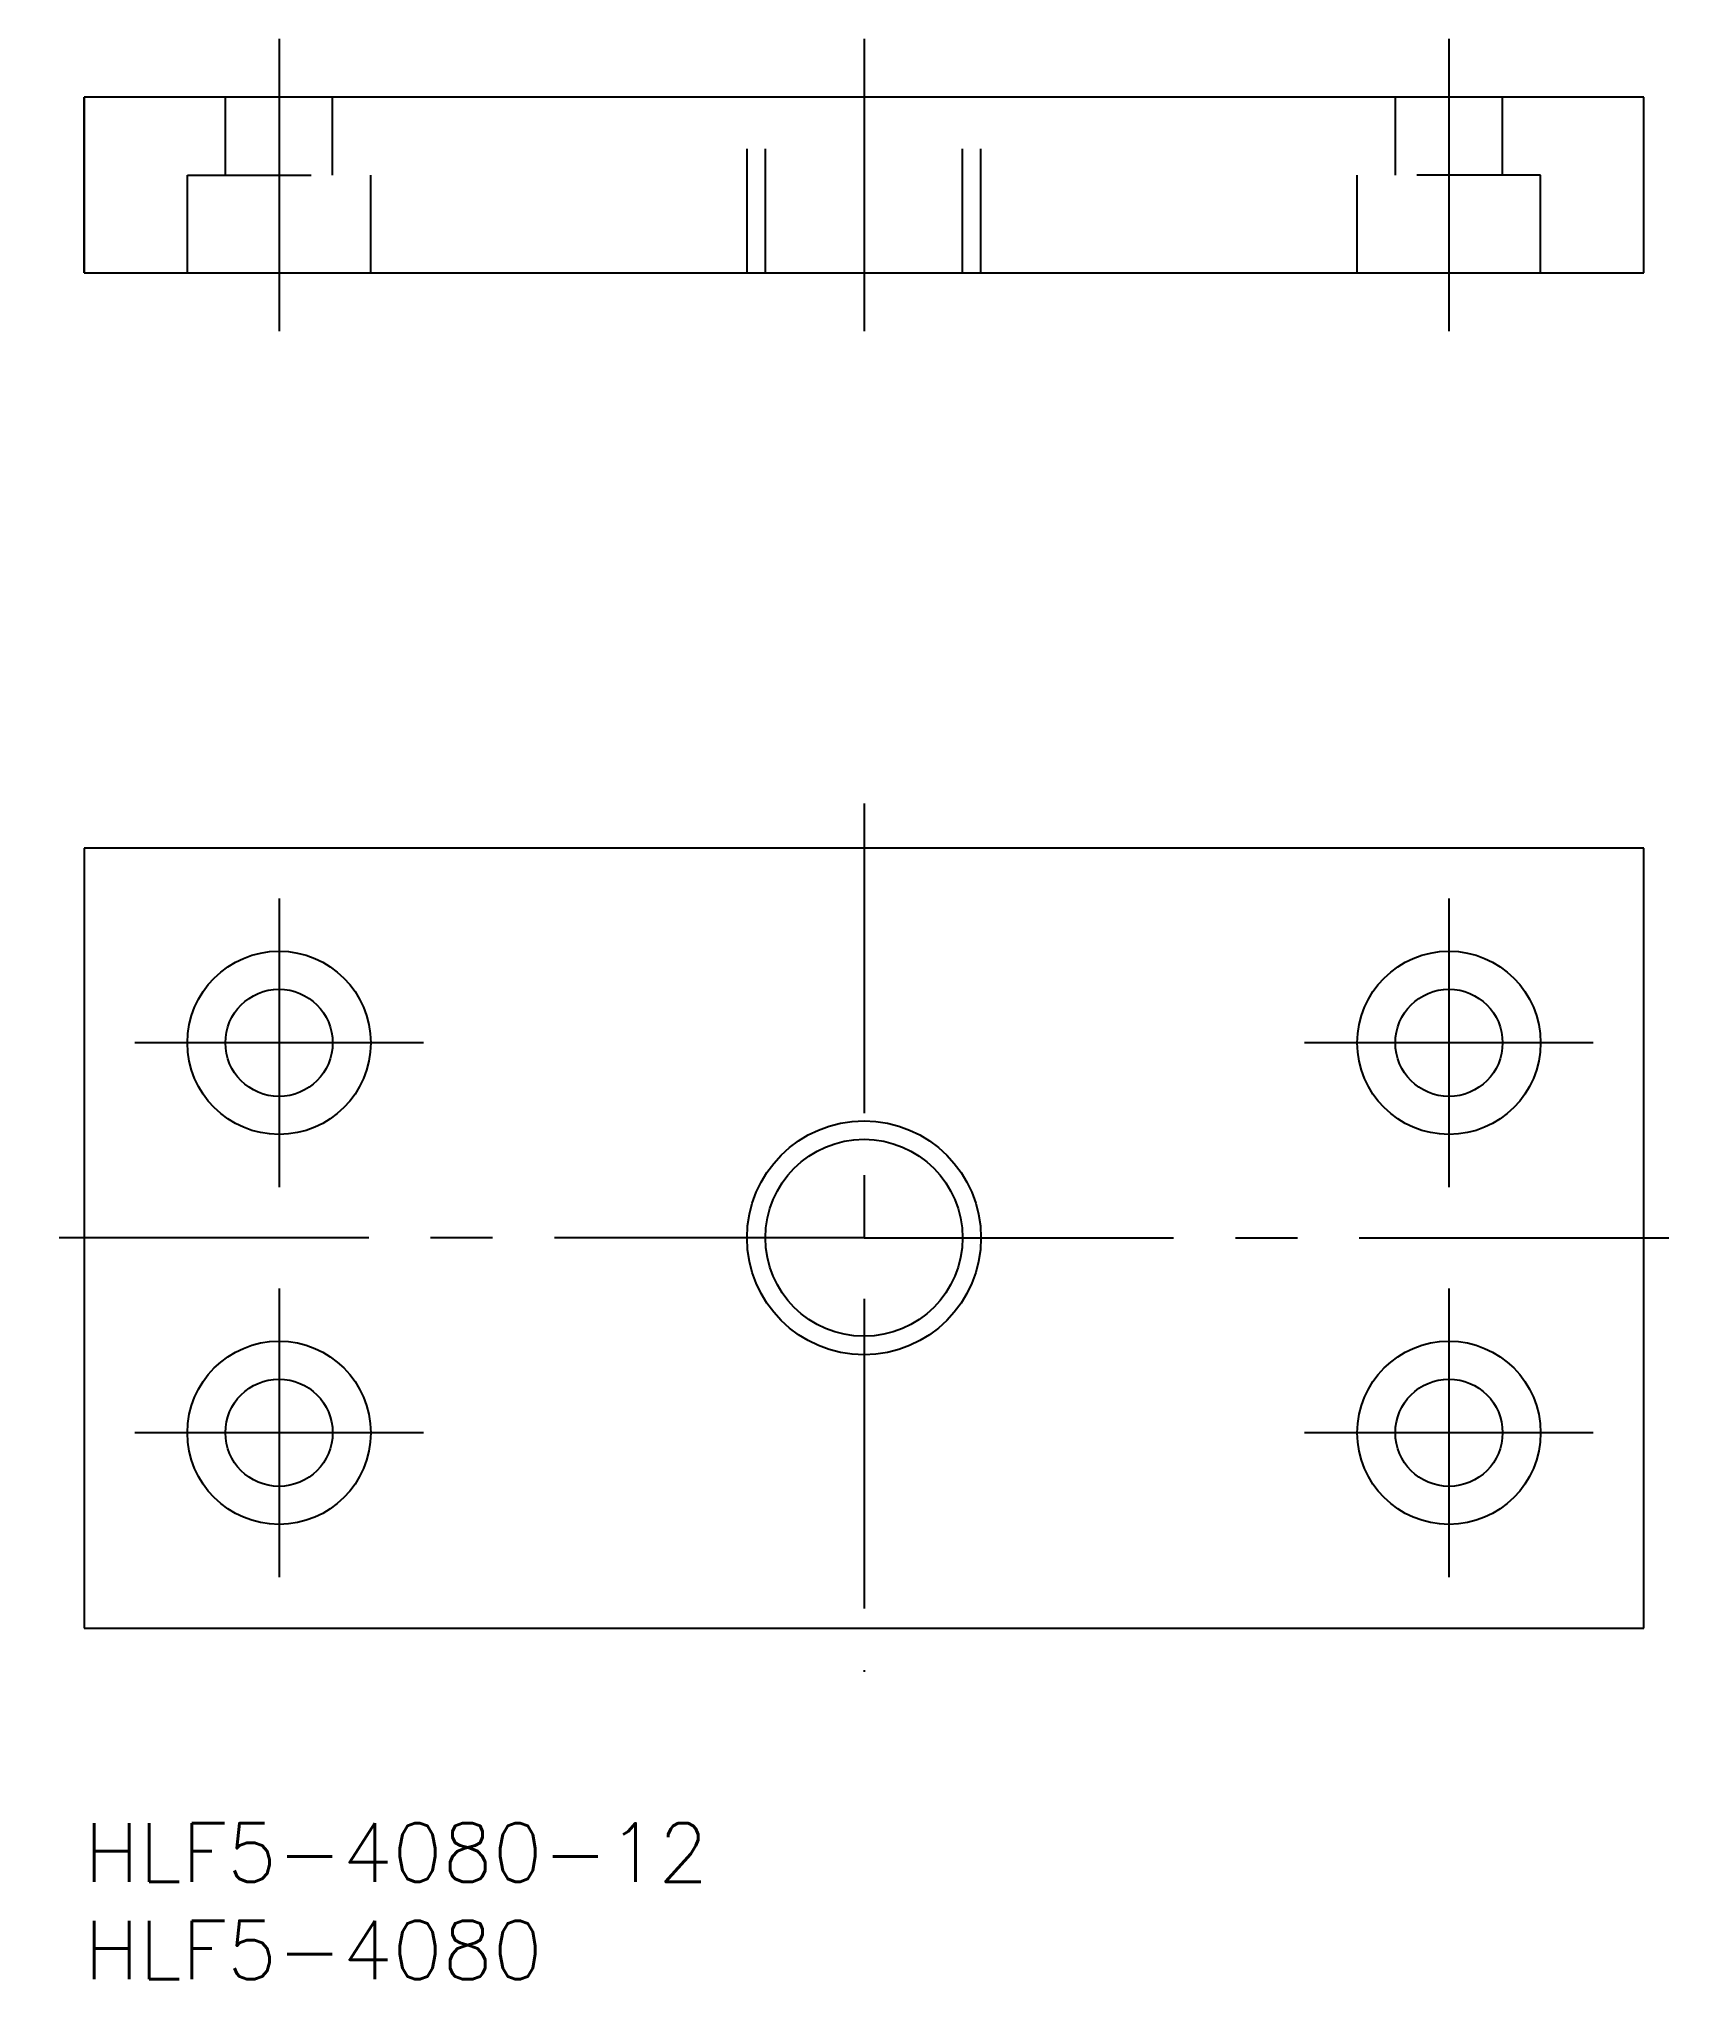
# Model space of a CAD drawing. Extents: x -2.3 to 82.3, y -8 to 91.5.
import ezdxf

# ---------------------------------------------------------------- set-up
doc = ezdxf.new("R2010")
doc.units = 0
doc.header["$LTSCALE"] = 0.5
doc.linetypes.add('CENTER', pattern=[50.8, 31.75, -6.35, 6.35, -6.35])
doc.linetypes.add('DASHED', pattern=[19.05, 12.7, -6.35])
for name, color, linetype in [('MSM_CENTER', 1, 'CENTER'), ('MSM_CONTINUOUS', 7, 'CONTINUOUS'), ('MSM_DASHED', 4, 'DASHED'), ('MSM_NARROW', 5, 'CONTINUOUS'), ('MSM_PART_NUMBER', 7, 'CONTINUOUS')]:
    doc.layers.add(name, color=color, linetype=linetype)
doc.styles.get("Standard").update_dxf_attribs({"font": 'txt.shx', "height": 3, "bigfont": 'bigfont.shx'})

# ---------------------------------------------------------------- blocks, each defined once
blk = doc.blocks.new('*U2')
at = {"layer": 'MSM_PART_NUMBER'}
blk.add_text('HLF5-4080-12', height=3, dxfattribs=at).set_placement((0, -3))
blk = doc.blocks.new('*U3')
at = {"layer": 'MSM_PART_NUMBER'}
blk.add_text('HLF5-4080', height=3, dxfattribs=at).set_placement((0, -8))

msp = doc.modelspace()

# ---------------------------------------------------------------- linework, layer by layer
at = {"layer": 'MSM_CENTER'}
for p, q in [((10, 91.519), (10, 76.519)), ((40, 91.519), (40, 76.519)), ((70, 91.519), (70, 76.519)), ((40, 52.294), (40, 7.757)), ((10, 47.426), (10, 32.624)), ((70, 47.426), (70, 32.624)), ((17.401, 40.025), (2.599, 40.025)), ((77.401, 40.025), (62.599, 40.025)), ((40, 30.025), (-2.319, 30.025)), ((40, 30.025), (82.319, 30.025)), ((10, 27.426), (10, 12.624)), ((70, 27.426), (70, 12.624)), ((17.401, 20.025), (2.599, 20.025)), ((77.401, 20.025), (62.599, 20.025))]:
    msp.add_line(p, q, dxfattribs=at)
at = {"layer": 'MSM_CONTINUOUS'}
for p, q in [((80, 88.519), (0, 88.519)), ((0, 79.519), (0, 88.519)), ((0, 88.519), (0, 79.519)), ((80, 79.519), (80, 88.519)), ((0, 79.519), (80, 79.519)), ((80, 50), (0, 50)), ((0, 50), (0, 10)), ((80, 10), (80, 50)), ((0, 10), (80, 10))]:
    msp.add_line(p, q, dxfattribs=at)
for centre, radius in [((10, 40.025), 4.7), ((70, 40.025), 4.7), ((10, 40.025), 2.75), ((70, 40.025), 2.75), ((40, 30.025), 5.053), ((10, 20.025), 4.7), ((70, 20.025), 4.7), ((10, 20.025), 2.75), ((70, 20.025), 2.75)]:
    msp.add_circle(centre, radius, dxfattribs=at)
at = {"layer": 'MSM_DASHED'}
for p, q in [((7.25, 84.519), (7.25, 88.519)), ((12.75, 84.519), (12.75, 88.519)), ((34, 79.519), (34, 88.519)), ((34.947, 79.519), (34.947, 88.519)), ((45.053, 79.519), (45.053, 88.519)), ((46, 79.519), (46, 88.519)), ((67.25, 84.519), (67.25, 88.519)), ((72.75, 84.519), (72.75, 88.519)), ((5.3, 84.519), (14.7, 84.519)), ((5.3, 79.519), (5.3, 84.519)), ((14.7, 79.519), (14.7, 84.519)), ((74.7, 84.519), (65.3, 84.519)), ((65.3, 79.519), (65.3, 84.519)), ((74.7, 79.519), (74.7, 84.519))]:
    msp.add_line(p, q, dxfattribs=at)
at = {"layer": 'MSM_NARROW'}
msp.add_circle((40, 30.025), 6, dxfattribs=at)

# ---------------------------------------------------------------- block references
at = {"layer": 'MSM_CONTINUOUS'}
for name in ['*U2', '*U3']:
    msp.add_blockref(name, (0, 0), dxfattribs=at)

doc.saveas('drawing.dxf')
